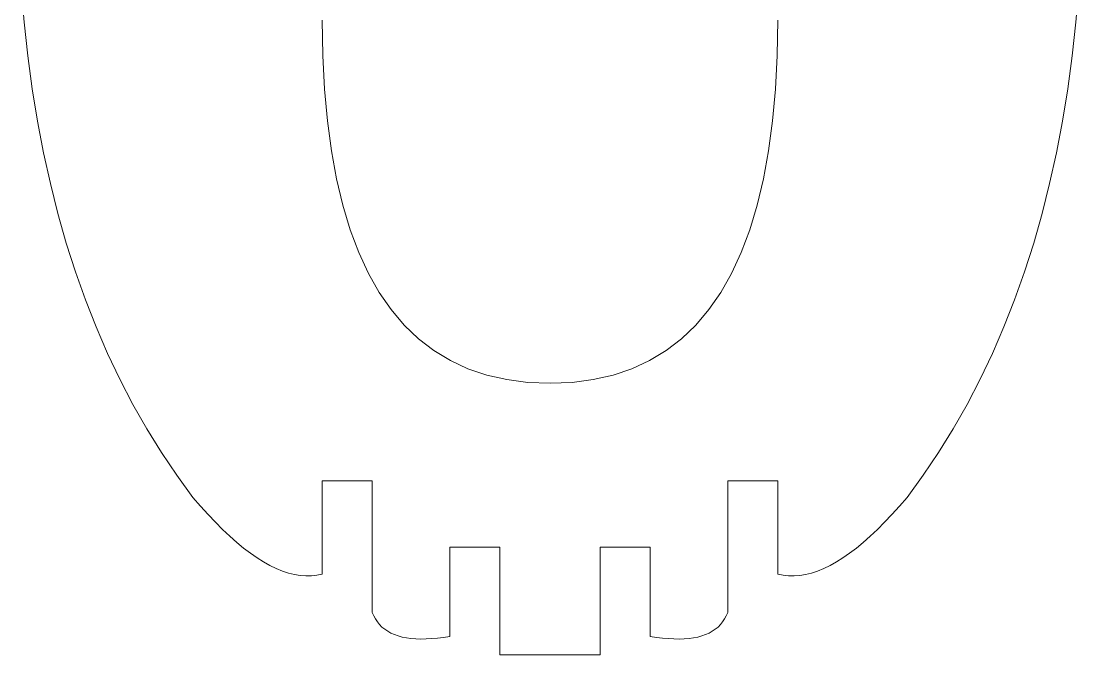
# Model space of a CAD drawing. Header units: inches. Extents: x -12.5 to 8.5, y -8.4 to 12.1.
# Drawn here: x 3.969 to 6.196, y -5.333 to -4 of the extents above; entities that cross this region are included whole.
import ezdxf

# ---------------------------------------------------------------- set-up
doc = ezdxf.new("R2010")
doc.units = ezdxf.units.IN
doc.header["$MEASUREMENT"] = 0
doc.layers.add('Layer 1', color=7, linetype='Continuous')

msp = doc.modelspace()

# ---------------------------------------------------------------- linework, layer by layer
at = {"layer": 'Layer 1', "color": 1, "lineweight": 9}
for points in [[(3.969, -3.9292), (3.969, -3.9292), (3.9751, -4.0017), (3.9751, -4.0017)], [(6.1962, -3.9292), (6.1962, -3.9292), (6.19, -4.0017), (6.19, -4.0017)], [(3.9751, -4.0017), (3.9751, -4.0017), (3.9751, -4.0017), (3.9751, -4.0017)], [(3.9751, -4.0017), (3.9751, -4.0017), (3.9829, -4.0727), (3.9829, -4.0727)], [(4.603, -3.9979), (4.603, -3.9979), (4.6042, -4.0724), (4.6042, -4.0724)], [(5.5621, -3.9979), (5.5621, -3.9979), (5.5609, -4.0724), (5.5609, -4.0724)], [(6.19, -4.0017), (6.19, -4.0017), (6.1822, -4.0727), (6.1822, -4.0727)], [(3.9829, -4.0727), (3.9829, -4.0727), (3.9829, -4.0727), (3.9829, -4.0727)], [(3.9829, -4.0727), (3.9829, -4.0727), (3.9923, -4.1422), (3.9923, -4.1422)], [(4.6042, -4.0724), (4.6042, -4.0724), (4.6042, -4.0724), (4.6042, -4.0724)], [(4.6042, -4.0724), (4.6042, -4.0724), (4.6078, -4.143), (4.6078, -4.143)], [(5.5609, -4.0724), (5.5609, -4.0724), (5.5574, -4.143), (5.5574, -4.143)], [(6.1822, -4.0727), (6.1822, -4.0727), (6.1728, -4.1422), (6.1728, -4.1422)], [(3.9923, -4.1422), (3.9923, -4.1422), (3.9923, -4.1422), (3.9923, -4.1422)], [(3.9923, -4.1422), (3.9923, -4.1422), (4.0034, -4.2101), (4.0034, -4.2101)], [(6.1728, -4.1422), (6.1728, -4.1422), (6.1618, -4.2101), (6.1618, -4.2101)], [(4.6078, -4.143), (4.6078, -4.143), (4.6078, -4.143), (4.6078, -4.143)], [(4.6078, -4.143), (4.6078, -4.143), (4.6138, -4.2098), (4.6138, -4.2098)], [(5.5574, -4.143), (5.5574, -4.143), (5.5514, -4.2098), (5.5514, -4.2098)], [(4.0034, -4.2101), (4.0034, -4.2101), (4.0034, -4.2101), (4.0034, -4.2101)], [(4.0034, -4.2101), (4.0034, -4.2101), (4.0161, -4.2766), (4.0161, -4.2766)], [(4.6138, -4.2098), (4.6138, -4.2098), (4.6138, -4.2098), (4.6138, -4.2098)], [(4.6138, -4.2098), (4.6138, -4.2098), (4.6222, -4.2728), (4.6222, -4.2728)], [(5.5514, -4.2098), (5.5514, -4.2098), (5.543, -4.2728), (5.543, -4.2728)], [(6.1618, -4.2101), (6.1618, -4.2101), (6.149, -4.2766), (6.149, -4.2766)], [(4.6222, -4.2728), (4.6222, -4.2728), (4.6222, -4.2728), (4.6222, -4.2728)], [(4.6222, -4.2728), (4.6222, -4.2728), (4.633, -4.3319), (4.633, -4.3319)], [(5.543, -4.2728), (5.543, -4.2728), (5.5322, -4.3319), (5.5322, -4.3319)], [(4.0161, -4.2766), (4.0161, -4.2766), (4.0161, -4.2766), (4.0161, -4.2766)], [(4.0161, -4.2766), (4.0161, -4.2766), (4.0305, -4.3415), (4.0305, -4.3415)], [(6.149, -4.2766), (6.149, -4.2766), (6.1347, -4.3415), (6.1347, -4.3415)], [(4.0305, -4.3415), (4.0305, -4.3415), (4.0305, -4.3415), (4.0305, -4.3415)], [(4.0305, -4.3415), (4.0305, -4.3415), (4.0465, -4.4049), (4.0465, -4.4049)], [(4.633, -4.3319), (4.633, -4.3319), (4.633, -4.3319), (4.633, -4.3319)], [(4.633, -4.3319), (4.633, -4.3319), (4.6462, -4.3873), (4.6462, -4.3873)], [(5.5322, -4.3319), (5.5322, -4.3319), (5.519, -4.3873), (5.519, -4.3873)], [(6.1347, -4.3415), (6.1347, -4.3415), (6.1187, -4.4049), (6.1187, -4.4049)], [(4.6462, -4.3873), (4.6462, -4.3873), (4.6462, -4.3873), (4.6462, -4.3873)], [(4.6462, -4.3873), (4.6462, -4.3873), (4.6618, -4.4389), (4.6618, -4.4389)], [(5.519, -4.3873), (5.519, -4.3873), (5.5034, -4.4389), (5.5034, -4.4389)], [(4.0465, -4.4049), (4.0465, -4.4049), (4.0465, -4.4049), (4.0465, -4.4049)], [(4.0465, -4.4049), (4.0465, -4.4049), (4.0641, -4.4668), (4.0641, -4.4668)], [(6.1187, -4.4049), (6.1187, -4.4049), (6.1011, -4.4668), (6.1011, -4.4668)], [(4.6618, -4.4389), (4.6618, -4.4389), (4.6618, -4.4389), (4.6618, -4.4389)], [(4.6618, -4.4389), (4.6618, -4.4389), (4.6797, -4.4866), (4.6797, -4.4866)], [(5.5034, -4.4389), (5.5034, -4.4389), (5.4854, -4.4866), (5.4854, -4.4866)], [(4.0641, -4.4668), (4.0641, -4.4668), (4.0641, -4.4668), (4.0641, -4.4668)], [(4.0641, -4.4668), (4.0641, -4.4668), (4.0834, -4.5272), (4.0834, -4.5272)], [(6.1011, -4.4668), (6.1011, -4.4668), (6.0818, -4.5272), (6.0818, -4.5272)], [(4.6797, -4.4866), (4.6797, -4.4866), (4.6797, -4.4866), (4.6797, -4.4866)], [(4.6797, -4.4866), (4.6797, -4.4866), (4.7001, -4.5305), (4.7001, -4.5305)], [(5.4854, -4.4866), (5.4854, -4.4866), (5.465, -4.5305), (5.465, -4.5305)], [(4.0834, -4.5272), (4.0834, -4.5272), (4.0834, -4.5272), (4.0834, -4.5272)], [(4.0834, -4.5272), (4.0834, -4.5272), (4.1043, -4.586), (4.1043, -4.586)], [(4.7001, -4.5305), (4.7001, -4.5305), (4.7001, -4.5305), (4.7001, -4.5305)], [(4.7001, -4.5305), (4.7001, -4.5305), (4.7229, -4.5706), (4.7229, -4.5706)], [(5.465, -4.5305), (5.465, -4.5305), (5.4423, -4.5706), (5.4423, -4.5706)], [(6.0818, -4.5272), (6.0818, -4.5272), (6.0609, -4.586), (6.0609, -4.586)], [(4.1043, -4.586), (4.1043, -4.586), (4.1043, -4.586), (4.1043, -4.586)], [(4.1043, -4.586), (4.1043, -4.586), (4.1268, -4.6433), (4.1268, -4.6433)], [(4.7229, -4.5706), (4.7229, -4.5706), (4.7229, -4.5706), (4.7229, -4.5706)], [(4.7229, -4.5706), (4.7229, -4.5706), (4.7481, -4.6069), (4.7481, -4.6069)], [(5.4423, -4.5706), (5.4423, -4.5706), (5.4171, -4.6069), (5.4171, -4.6069)], [(6.0609, -4.586), (6.0609, -4.586), (6.0383, -4.6433), (6.0383, -4.6433)], [(4.7481, -4.6069), (4.7481, -4.6069), (4.7481, -4.6069), (4.7481, -4.6069)], [(4.7481, -4.6069), (4.7481, -4.6069), (4.7757, -4.6394), (4.7757, -4.6394)], [(5.4171, -4.6069), (5.4171, -4.6069), (5.3895, -4.6394), (5.3895, -4.6394)], [(4.1268, -4.6433), (4.1268, -4.6433), (4.1268, -4.6433), (4.1268, -4.6433)], [(4.1268, -4.6433), (4.1268, -4.6433), (4.151, -4.6992), (4.151, -4.6992)], [(4.7757, -4.6394), (4.7757, -4.6394), (4.7757, -4.6394), (4.7757, -4.6394)], [(4.7757, -4.6394), (4.7757, -4.6394), (4.8056, -4.668), (4.8056, -4.668)], [(5.3895, -4.6394), (5.3895, -4.6394), (5.3595, -4.668), (5.3595, -4.668)], [(6.0383, -4.6433), (6.0383, -4.6433), (6.0141, -4.6992), (6.0141, -4.6992)], [(4.8056, -4.668), (4.8056, -4.668), (4.8056, -4.668), (4.8056, -4.668)], [(4.8056, -4.668), (4.8056, -4.668), (4.838, -4.6929), (4.838, -4.6929)], [(5.3595, -4.668), (5.3595, -4.668), (5.3272, -4.6929), (5.3272, -4.6929)], [(4.151, -4.6992), (4.151, -4.6992), (4.151, -4.6992), (4.151, -4.6992)], [(4.151, -4.6992), (4.151, -4.6992), (4.1769, -4.7535), (4.1769, -4.7535)], [(4.838, -4.6929), (4.838, -4.6929), (4.838, -4.6929), (4.838, -4.6929)], [(4.838, -4.6929), (4.838, -4.6929), (4.8728, -4.7139), (4.8728, -4.7139)], [(5.3272, -4.6929), (5.3272, -4.6929), (5.2924, -4.7139), (5.2924, -4.7139)], [(6.0141, -4.6992), (6.0141, -4.6992), (5.9883, -4.7535), (5.9883, -4.7535)], [(4.8728, -4.7139), (4.8728, -4.7139), (4.8728, -4.7139), (4.8728, -4.7139)], [(4.8728, -4.7139), (4.8728, -4.7139), (4.9099, -4.7311), (4.9099, -4.7311)], [(5.2924, -4.7139), (5.2924, -4.7139), (5.2552, -4.7311), (5.2552, -4.7311)], [(4.9099, -4.7311), (4.9099, -4.7311), (4.9099, -4.7311), (4.9099, -4.7311)], [(4.9099, -4.7311), (4.9099, -4.7311), (4.9495, -4.7445), (4.9495, -4.7445)], [(5.2552, -4.7311), (5.2552, -4.7311), (5.2157, -4.7445), (5.2157, -4.7445)], [(4.1769, -4.7535), (4.1769, -4.7535), (4.1769, -4.7535), (4.1769, -4.7535)], [(4.1769, -4.7535), (4.1769, -4.7535), (4.2044, -4.8063), (4.2044, -4.8063)], [(4.9495, -4.7445), (4.9495, -4.7445), (4.9495, -4.7445), (4.9495, -4.7445)], [(4.9495, -4.7445), (4.9495, -4.7445), (4.9915, -4.7541), (4.9915, -4.7541)], [(4.9915, -4.7541), (4.9915, -4.7541), (4.9915, -4.7541), (4.9915, -4.7541)], [(4.9915, -4.7541), (4.9915, -4.7541), (5.0358, -4.7599), (5.0358, -4.7599)], [(5.0358, -4.7599), (5.0358, -4.7599), (5.0358, -4.7599), (5.0358, -4.7599)], [(5.0358, -4.7599), (5.0358, -4.7599), (5.0826, -4.7619), (5.0826, -4.7619)], [(5.1293, -4.7599), (5.1293, -4.7599), (5.0826, -4.7619), (5.0826, -4.7619)], [(5.1737, -4.7541), (5.1737, -4.7541), (5.1293, -4.7599), (5.1293, -4.7599)], [(5.2157, -4.7445), (5.2157, -4.7445), (5.1737, -4.7541), (5.1737, -4.7541)], [(5.9883, -4.7535), (5.9883, -4.7535), (5.9608, -4.8063), (5.9608, -4.8063)], [(4.2044, -4.8063), (4.2044, -4.8063), (4.2044, -4.8063), (4.2044, -4.8063)], [(4.2044, -4.8063), (4.2044, -4.8063), (4.2335, -4.8575), (4.2335, -4.8575)], [(5.9608, -4.8063), (5.9608, -4.8063), (5.9317, -4.8575), (5.9317, -4.8575)], [(4.2335, -4.8575), (4.2335, -4.8575), (4.2335, -4.8575), (4.2335, -4.8575)], [(4.2335, -4.8575), (4.2335, -4.8575), (4.2642, -4.9073), (4.2642, -4.9073)], [(5.9317, -4.8575), (5.9317, -4.8575), (5.9009, -4.9073), (5.9009, -4.9073)], [(4.2642, -4.9073), (4.2642, -4.9073), (4.2642, -4.9073), (4.2642, -4.9073)], [(4.2642, -4.9073), (4.2642, -4.9073), (4.2967, -4.9555), (4.2967, -4.9555)], [(5.9009, -4.9073), (5.9009, -4.9073), (5.8685, -4.9555), (5.8685, -4.9555)], [(4.2967, -4.9555), (4.2967, -4.9555), (4.2967, -4.9555), (4.2967, -4.9555)], [(4.2967, -4.9555), (4.2967, -4.9555), (4.3307, -5.0022), (4.3307, -5.0022)], [(5.8685, -4.9555), (5.8685, -4.9555), (5.8345, -5.0022), (5.8345, -5.0022)], [(4.603, -4.9671), (4.603, -4.9671), (4.603, -4.9671), (4.603, -4.9671)], [(4.7084, -4.9671), (4.7084, -4.9671), (4.603, -4.9671), (4.603, -4.9671)], [(4.603, -4.9671), (4.603, -4.9671), (4.603, -4.9671), (4.603, -4.9671)], [(4.603, -4.9671), (4.603, -4.9671), (4.603, -5.1635), (4.603, -5.1635)], [(4.7084, -4.9671), (4.7084, -4.9671), (4.7084, -4.9671), (4.7084, -4.9671)], [(4.7084, -5.2439), (4.7084, -5.2439), (4.7084, -4.9671), (4.7084, -4.9671)], [(5.4567, -4.9671), (5.4567, -4.9671), (5.4567, -4.9671), (5.4567, -4.9671)], [(5.4567, -4.9671), (5.4567, -4.9671), (5.5622, -4.9671), (5.5622, -4.9671)], [(5.4567, -4.9671), (5.4567, -4.9671), (5.4567, -4.9671), (5.4567, -4.9671)], [(5.4567, -5.2439), (5.4567, -5.2439), (5.4567, -4.9671), (5.4567, -4.9671)], [(5.5622, -4.9671), (5.5622, -4.9671), (5.5622, -4.9671), (5.5622, -4.9671)], [(5.5622, -4.9671), (5.5622, -4.9671), (5.5622, -5.1635), (5.5622, -5.1635)], [(4.3307, -5.0022), (4.3307, -5.0022), (4.3307, -5.0022), (4.3307, -5.0022)], [(4.3307, -5.0022), (4.3307, -5.0022), (4.3467, -5.0207), (4.3467, -5.0207)], [(5.8345, -5.0022), (5.8345, -5.0022), (5.8184, -5.0207), (5.8184, -5.0207)], [(4.3467, -5.0207), (4.3467, -5.0207), (4.3467, -5.0207), (4.3467, -5.0207)], [(4.3467, -5.0207), (4.3467, -5.0207), (4.3625, -5.0381), (4.3625, -5.0381)], [(5.8184, -5.0207), (5.8184, -5.0207), (5.8027, -5.0381), (5.8027, -5.0381)], [(4.3625, -5.0381), (4.3625, -5.0381), (4.3625, -5.0381), (4.3625, -5.0381)], [(4.3625, -5.0381), (4.3625, -5.0381), (4.378, -5.0544), (4.378, -5.0544)], [(4.378, -5.0544), (4.378, -5.0544), (4.378, -5.0544), (4.378, -5.0544)], [(4.378, -5.0544), (4.378, -5.0544), (4.3932, -5.0696), (4.3932, -5.0696)], [(5.7872, -5.0544), (5.7872, -5.0544), (5.7719, -5.0696), (5.7719, -5.0696)], [(5.8027, -5.0381), (5.8027, -5.0381), (5.7872, -5.0544), (5.7872, -5.0544)], [(4.3932, -5.0696), (4.3932, -5.0696), (4.3932, -5.0696), (4.3932, -5.0696)], [(4.3932, -5.0696), (4.3932, -5.0696), (4.4082, -5.0836), (4.4082, -5.0836)], [(5.7719, -5.0696), (5.7719, -5.0696), (5.7569, -5.0836), (5.7569, -5.0836)], [(4.4082, -5.0836), (4.4082, -5.0836), (4.4082, -5.0836), (4.4082, -5.0836)], [(4.4082, -5.0836), (4.4082, -5.0836), (4.423, -5.0966), (4.423, -5.0966)], [(4.423, -5.0966), (4.423, -5.0966), (4.423, -5.0966), (4.423, -5.0966)], [(4.423, -5.0966), (4.423, -5.0966), (4.4375, -5.1085), (4.4375, -5.1085)], [(5.7422, -5.0966), (5.7422, -5.0966), (5.7277, -5.1085), (5.7277, -5.1085)], [(5.7569, -5.0836), (5.7569, -5.0836), (5.7422, -5.0966), (5.7422, -5.0966)], [(4.4375, -5.1085), (4.4375, -5.1085), (4.4375, -5.1085), (4.4375, -5.1085)], [(4.4375, -5.1085), (4.4375, -5.1085), (4.4517, -5.1193), (4.4517, -5.1193)], [(4.4517, -5.1193), (4.4517, -5.1193), (4.4517, -5.1193), (4.4517, -5.1193)], [(4.4517, -5.1193), (4.4517, -5.1193), (4.4657, -5.1291), (4.4657, -5.1291)], [(4.8717, -5.107), (4.8717, -5.107), (4.8717, -5.107), (4.8717, -5.107)], [(4.9772, -5.107), (4.9772, -5.107), (4.8717, -5.107), (4.8717, -5.107)], [(4.8717, -5.107), (4.8717, -5.107), (4.8717, -5.107), (4.8717, -5.107)], [(4.8717, -5.107), (4.8717, -5.107), (4.8717, -5.2944), (4.8717, -5.2944)], [(4.9772, -5.107), (4.9772, -5.107), (4.9772, -5.107), (4.9772, -5.107)], [(4.9772, -5.3333), (4.9772, -5.3333), (4.9772, -5.107), (4.9772, -5.107)], [(5.188, -5.107), (5.188, -5.107), (5.188, -5.107), (5.188, -5.107)], [(5.188, -5.107), (5.188, -5.107), (5.2934, -5.107), (5.2934, -5.107)], [(5.188, -5.107), (5.188, -5.107), (5.188, -5.107), (5.188, -5.107)], [(5.188, -5.3333), (5.188, -5.3333), (5.188, -5.107), (5.188, -5.107)], [(5.2934, -5.107), (5.2934, -5.107), (5.2934, -5.107), (5.2934, -5.107)], [(5.2934, -5.107), (5.2934, -5.107), (5.2934, -5.2944), (5.2934, -5.2944)], [(5.7134, -5.1193), (5.7134, -5.1193), (5.6994, -5.1291), (5.6994, -5.1291)], [(5.7277, -5.1085), (5.7277, -5.1085), (5.7134, -5.1193), (5.7134, -5.1193)], [(4.4657, -5.1291), (4.4657, -5.1291), (4.4657, -5.1291), (4.4657, -5.1291)], [(4.4657, -5.1291), (4.4657, -5.1291), (4.4795, -5.1377), (4.4795, -5.1377)], [(4.4795, -5.1377), (4.4795, -5.1377), (4.4795, -5.1377), (4.4795, -5.1377)], [(4.4795, -5.1377), (4.4795, -5.1377), (4.4929, -5.1452), (4.4929, -5.1452)], [(5.6857, -5.1377), (5.6857, -5.1377), (5.6722, -5.1452), (5.6722, -5.1452)], [(5.6994, -5.1291), (5.6994, -5.1291), (5.6857, -5.1377), (5.6857, -5.1377)], [(4.4929, -5.1452), (4.4929, -5.1452), (4.4929, -5.1452), (4.4929, -5.1452)], [(4.4929, -5.1452), (4.4929, -5.1452), (4.5062, -5.1516), (4.5062, -5.1516)], [(4.5062, -5.1516), (4.5062, -5.1516), (4.5062, -5.1516), (4.5062, -5.1516)], [(4.5062, -5.1516), (4.5062, -5.1516), (4.5192, -5.1569), (4.5192, -5.1569)], [(4.5192, -5.1569), (4.5192, -5.1569), (4.5192, -5.1569), (4.5192, -5.1569)], [(4.5192, -5.1569), (4.5192, -5.1569), (4.5319, -5.1612), (4.5319, -5.1612)], [(4.5319, -5.1612), (4.5319, -5.1612), (4.5319, -5.1612), (4.5319, -5.1612)], [(4.5319, -5.1612), (4.5319, -5.1612), (4.5444, -5.1643), (4.5444, -5.1643)], [(4.5444, -5.1643), (4.5444, -5.1643), (4.5444, -5.1643), (4.5444, -5.1643)], [(4.5444, -5.1643), (4.5444, -5.1643), (4.5566, -5.1663), (4.5566, -5.1663)], [(4.5566, -5.1663), (4.5566, -5.1663), (4.5566, -5.1663), (4.5566, -5.1663)], [(4.5566, -5.1663), (4.5566, -5.1663), (4.5686, -5.1673), (4.5686, -5.1673)], [(4.5803, -5.1671), (4.5803, -5.1671), (4.5918, -5.1659), (4.5918, -5.1659)], [(4.5918, -5.1659), (4.5918, -5.1659), (4.603, -5.1635), (4.603, -5.1635)], [(5.5622, -5.1635), (5.5622, -5.1635), (5.5622, -5.1635), (5.5622, -5.1635)], [(5.5734, -5.1659), (5.5734, -5.1659), (5.5622, -5.1635), (5.5622, -5.1635)], [(5.5734, -5.1659), (5.5734, -5.1659), (5.5734, -5.1659), (5.5734, -5.1659)], [(5.5849, -5.1671), (5.5849, -5.1671), (5.5734, -5.1659), (5.5734, -5.1659)], [(5.6086, -5.1663), (5.6086, -5.1663), (5.5966, -5.1673), (5.5966, -5.1673)], [(5.6208, -5.1643), (5.6208, -5.1643), (5.6086, -5.1663), (5.6086, -5.1663)], [(5.6333, -5.1612), (5.6333, -5.1612), (5.6208, -5.1643), (5.6208, -5.1643)], [(5.646, -5.1569), (5.646, -5.1569), (5.6333, -5.1612), (5.6333, -5.1612)], [(5.659, -5.1516), (5.659, -5.1516), (5.646, -5.1569), (5.646, -5.1569)], [(5.6722, -5.1452), (5.6722, -5.1452), (5.659, -5.1516), (5.659, -5.1516)], [(4.5686, -5.1673), (4.5686, -5.1673), (4.5803, -5.1671), (4.5803, -5.1671)], [(5.5849, -5.1671), (5.5849, -5.1671), (5.5849, -5.1671), (5.5849, -5.1671)], [(5.5966, -5.1673), (5.5966, -5.1673), (5.5849, -5.1671), (5.5849, -5.1671)], [(4.7084, -5.2439), (4.7084, -5.2439), (4.7084, -5.2439), (4.7084, -5.2439)], [(4.7114, -5.2511), (4.7114, -5.2511), (4.7084, -5.2439), (4.7084, -5.2439)], [(4.7114, -5.2511), (4.7114, -5.2511), (4.7114, -5.2511), (4.7114, -5.2511)], [(4.7149, -5.2577), (4.7149, -5.2577), (4.7114, -5.2511), (4.7114, -5.2511)], [(5.4502, -5.2577), (5.4502, -5.2577), (5.4538, -5.2511), (5.4538, -5.2511)], [(5.4538, -5.2511), (5.4538, -5.2511), (5.4567, -5.2439), (5.4567, -5.2439)], [(4.7149, -5.2577), (4.7149, -5.2577), (4.7149, -5.2577), (4.7149, -5.2577)], [(4.719, -5.2639), (4.719, -5.2639), (4.7149, -5.2577), (4.7149, -5.2577)], [(4.719, -5.2639), (4.719, -5.2639), (4.719, -5.2639), (4.719, -5.2639)], [(4.7236, -5.2696), (4.7236, -5.2696), (4.719, -5.2639), (4.719, -5.2639)], [(4.7236, -5.2696), (4.7236, -5.2696), (4.7236, -5.2696), (4.7236, -5.2696)], [(4.7288, -5.2748), (4.7288, -5.2748), (4.7236, -5.2696), (4.7236, -5.2696)], [(4.7288, -5.2748), (4.7288, -5.2748), (4.7288, -5.2748), (4.7288, -5.2748)], [(4.7345, -5.2795), (4.7345, -5.2795), (4.7288, -5.2748), (4.7288, -5.2748)], [(5.4306, -5.2795), (5.4306, -5.2795), (5.4364, -5.2748), (5.4364, -5.2748)], [(5.4364, -5.2748), (5.4364, -5.2748), (5.4415, -5.2696), (5.4415, -5.2696)], [(5.4415, -5.2696), (5.4415, -5.2696), (5.4461, -5.2639), (5.4461, -5.2639)], [(5.4461, -5.2639), (5.4461, -5.2639), (5.4502, -5.2577), (5.4502, -5.2577)], [(4.7345, -5.2795), (4.7345, -5.2795), (4.7345, -5.2795), (4.7345, -5.2795)], [(4.7408, -5.2837), (4.7408, -5.2837), (4.7345, -5.2795), (4.7345, -5.2795)], [(4.7408, -5.2837), (4.7408, -5.2837), (4.7408, -5.2837), (4.7408, -5.2837)], [(4.7476, -5.2875), (4.7476, -5.2875), (4.7408, -5.2837), (4.7408, -5.2837)], [(4.7476, -5.2875), (4.7476, -5.2875), (4.7476, -5.2875), (4.7476, -5.2875)], [(4.7549, -5.2907), (4.7549, -5.2907), (4.7476, -5.2875), (4.7476, -5.2875)], [(4.7549, -5.2907), (4.7549, -5.2907), (4.7549, -5.2907), (4.7549, -5.2907)], [(4.7628, -5.2935), (4.7628, -5.2935), (4.7549, -5.2907), (4.7549, -5.2907)], [(4.7628, -5.2935), (4.7628, -5.2935), (4.7628, -5.2935), (4.7628, -5.2935)], [(4.7713, -5.2958), (4.7713, -5.2958), (4.7628, -5.2935), (4.7628, -5.2935)], [(4.7713, -5.2958), (4.7713, -5.2958), (4.7713, -5.2958), (4.7713, -5.2958)], [(4.7802, -5.2975), (4.7802, -5.2975), (4.7713, -5.2958), (4.7713, -5.2958)], [(4.7802, -5.2975), (4.7802, -5.2975), (4.7802, -5.2975), (4.7802, -5.2975)], [(4.7898, -5.2989), (4.7898, -5.2989), (4.7802, -5.2975), (4.7802, -5.2975)], [(4.7898, -5.2989), (4.7898, -5.2989), (4.7898, -5.2989), (4.7898, -5.2989)], [(4.7999, -5.2997), (4.7999, -5.2997), (4.7898, -5.2989), (4.7898, -5.2989)], [(4.7999, -5.2997), (4.7999, -5.2997), (4.7999, -5.2997), (4.7999, -5.2997)], [(4.8105, -5.3), (4.8105, -5.3), (4.7999, -5.2997), (4.7999, -5.2997)], [(4.8216, -5.2998), (4.8216, -5.2998), (4.8105, -5.3), (4.8105, -5.3)], [(4.8333, -5.2992), (4.8333, -5.2992), (4.8216, -5.2998), (4.8216, -5.2998)], [(4.8456, -5.2981), (4.8456, -5.2981), (4.8333, -5.2992), (4.8333, -5.2992)], [(4.8584, -5.2965), (4.8584, -5.2965), (4.8456, -5.2981), (4.8456, -5.2981)], [(4.8717, -5.2944), (4.8717, -5.2944), (4.8584, -5.2965), (4.8584, -5.2965)], [(5.2934, -5.2944), (5.2934, -5.2944), (5.2934, -5.2944), (5.2934, -5.2944)], [(5.2934, -5.2944), (5.2934, -5.2944), (5.3068, -5.2965), (5.3068, -5.2965)], [(5.3068, -5.2965), (5.3068, -5.2965), (5.3068, -5.2965), (5.3068, -5.2965)], [(5.3068, -5.2965), (5.3068, -5.2965), (5.3196, -5.2981), (5.3196, -5.2981)], [(5.3196, -5.2981), (5.3196, -5.2981), (5.3196, -5.2981), (5.3196, -5.2981)], [(5.3196, -5.2981), (5.3196, -5.2981), (5.3318, -5.2992), (5.3318, -5.2992)], [(5.3318, -5.2992), (5.3318, -5.2992), (5.3318, -5.2992), (5.3318, -5.2992)], [(5.3318, -5.2992), (5.3318, -5.2992), (5.3435, -5.2998), (5.3435, -5.2998)], [(5.3435, -5.2998), (5.3435, -5.2998), (5.3435, -5.2998), (5.3435, -5.2998)], [(5.3435, -5.2998), (5.3435, -5.2998), (5.3547, -5.3), (5.3547, -5.3)], [(5.3547, -5.3), (5.3547, -5.3), (5.3653, -5.2997), (5.3653, -5.2997)], [(5.3653, -5.2997), (5.3653, -5.2997), (5.3754, -5.2989), (5.3754, -5.2989)], [(5.3754, -5.2989), (5.3754, -5.2989), (5.3849, -5.2975), (5.3849, -5.2975)], [(5.3849, -5.2975), (5.3849, -5.2975), (5.3939, -5.2958), (5.3939, -5.2958)], [(5.3939, -5.2958), (5.3939, -5.2958), (5.4023, -5.2935), (5.4023, -5.2935)], [(5.4023, -5.2935), (5.4023, -5.2935), (5.4102, -5.2907), (5.4102, -5.2907)], [(5.4102, -5.2907), (5.4102, -5.2907), (5.4176, -5.2875), (5.4176, -5.2875)], [(5.4176, -5.2875), (5.4176, -5.2875), (5.4244, -5.2837), (5.4244, -5.2837)], [(5.4244, -5.2837), (5.4244, -5.2837), (5.4306, -5.2795), (5.4306, -5.2795)], [(4.9772, -5.3333), (4.9772, -5.3333), (4.9772, -5.3333), (4.9772, -5.3333)], [(5.188, -5.3333), (5.188, -5.3333), (4.9772, -5.3333), (4.9772, -5.3333)]]:
    msp.add_open_spline(points, degree=3, dxfattribs=at)

doc.saveas('drawing.dxf')
